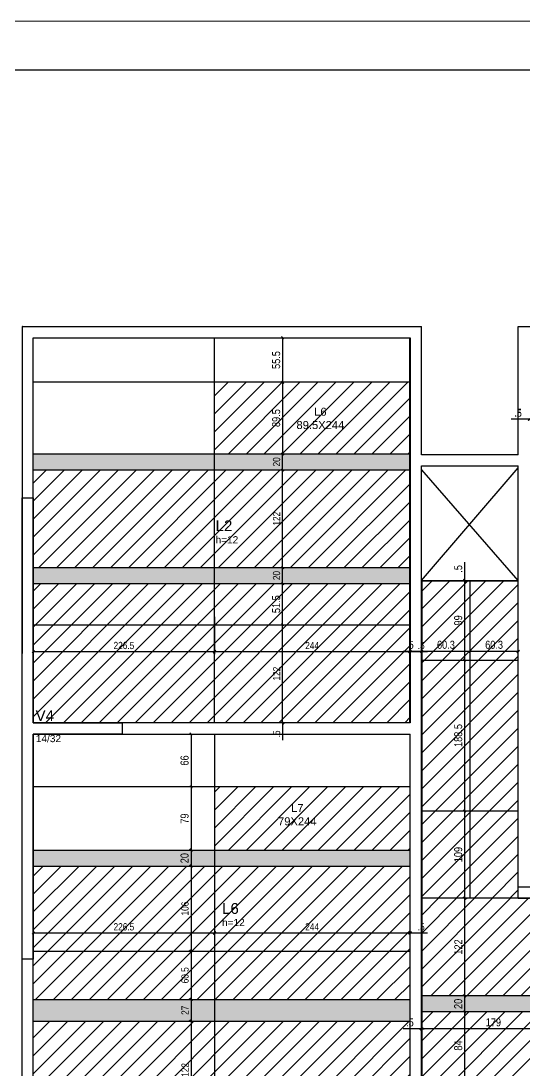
# Model space of a CAD drawing. Header units: millimetres. Extents: x 2319 to 6611, y 404 to 3152.
# Drawn here: x 3522 to 4151, y 1841 to 3152 of the extents above; entities that cross this region are included whole.
import ezdxf

# ---------------------------------------------------------------- set-up
doc = ezdxf.new("R2010")
doc.units = ezdxf.units.MM
for name, color, linetype in [('10', 252, 'Continuous'), ('9', 8, 'Continuous'), ('AUX00', 7, 'Continuous'), ('COTA', 241, 'Continuous'), ('ES-VIGA', 3, 'Continuous'), ('Painéis', 200, 'Continuous'), ('VIG-D', 2, 'Continuous'), ('VIG-N', 4, 'Continuous')]:
    doc.layers.add(name, color=color, linetype=linetype)
for name, color, linetype, lineweight in [('FOLHA', 255, 'Continuous', 5), ('Hachura', 251, 'Continuous', 9), ('REAPROVEITAMENTO', 251, 'Continuous', 9)]:
    doc.layers.add(name, color=color, linetype=linetype, lineweight=lineweight)
doc.styles.add('COTA TECNICA', font='techl___.ttf', dxfattribs={"height": 10})
doc.styles.add('COTA TECNICA-50', font='techl___.ttf', dxfattribs={"height": 9})
doc.styles.get("Standard").update_dxf_attribs({"font": 'arial.ttf'})
doc.styles.add('TQS_ARIAL', font='arial.ttf')
doc.dimstyles.new('COTA PAINEL-50', dxfattribs={"dimtxt": 9, "dimasz": 3, "dimexe": 3, "dimexo": 3, "dimgap": 3, "dimtad": 1, "dimdec": 1, "dimzin": 12, "dimdsep": 46, "dimtxsty": 'COTA TECNICA-50', "dimblk1": 'OBLIQUE', "dimblk2": 'OBLIQUE', "dimsah": 1, "dimcen": 0.9, "dimclrd": 4, "dimclre": 4, "dimclrt": 240, "dimadec": 1, "dimazin": 3, "dimtfac": 1, "dimtdec": 1, "dimtmove": 0, "dimatfit": 3, "dimfxl": 1, "dimtolj": 1, "dimtzin": 12, "dimarcsym": 0})
doc.dimstyles.new('PAINEL', dxfattribs={"dimtxt": 10, "dimasz": 3, "dimexe": 3, "dimexo": 3, "dimgap": 3, "dimtad": 1, "dimdec": 1, "dimzin": 12, "dimdsep": 46, "dimtxsty": 'COTA TECNICA', "dimblk1": 'OBLIQUE', "dimblk2": 'OBLIQUE', "dimsah": 1, "dimcen": 0.9, "dimclrd": 4, "dimclre": 4, "dimclrt": 240, "dimadec": 1, "dimazin": 3, "dimtfac": 1, "dimtdec": 1, "dimtmove": 0, "dimatfit": 3, "dimfxl": 1, "dimtolj": 1, "dimtzin": 12, "dimarcsym": 0})

# ---------------------------------------------------------------- blocks, each defined once
blk = doc.blocks.new('_Oblique')
at = {"color": 0, "linetype": 'ByBlock', "lineweight": -2}
blk.add_line((-0.5, -0.5), (0.5, 0.5), dxfattribs=at)
blk = doc.blocks.new('*D7')
at = {"layer": 'COTA', "color": 4, "lineweight": -2, "transparency": 16777216}
for p, q in [((4157.5, 2654.8), (4135.9, 2654.8)), ((4158, 2654.8), (4157.5, 2654.8)), ((4158, 2654.8), (4161, 2654.8))]:
    blk.add_line(p, q, dxfattribs=at)
at = {"layer": 'Defpoints', "color": 0, "transparency": 16777216}
for p in [(4157.5, 2654.8), (4157.5, 2654.8), (4158, 2654.8)]:
    blk.add_point(p, dxfattribs=at)
at = {"layer": 'COTA', "color": 4, "lineweight": -2, "transparency": 16777216, "xscale": 3, "yscale": 3, "zscale": 3}
blk.add_blockref('_Oblique', (4157.5, 2654.8), dxfattribs=at)
at = {"layer": 'COTA', "color": 4, "lineweight": -2, "transparency": 16777216, "xscale": 3, "yscale": 3, "zscale": 3, "rotation": 180}
blk.add_blockref('_Oblique', (4158, 2654.8), dxfattribs=at)
at = {"layer": 'COTA', "color": 240, "transparency": 16777216, "insert": (4143.7, 2662.4), "char_height": 9, "attachment_point": 5, "style": 'COTA TECNICA-50'}
blk.add_mtext('\\A1;.5', dxfattribs=at)
blk = doc.blocks.new('*D85')
at = {"layer": 'COTA', "color": 4, "lineweight": -2, "transparency": 16777216}
for p, q in [((3849.2, 2276), (3849.2, 2398)), ((3852.2, 2276), (3852.2, 2276))]:
    blk.add_line(p, q, dxfattribs=at)
at = {"layer": 'Defpoints', "color": 0, "transparency": 16777216}
for p in [(3849.2, 2398), (3849.2, 2398), (3849.2, 2276)]:
    blk.add_point(p, dxfattribs=at)
at = {"layer": 'COTA', "color": 4, "lineweight": -2, "transparency": 16777216, "xscale": 3, "yscale": 3, "zscale": 3}
for p, rotation in [((3849.2, 2398), 90), ((3849.2, 2276), 270)]:
    blk.add_blockref('_Oblique', p, dxfattribs=dict(at, rotation=rotation))
at = {"layer": 'COTA', "color": 240, "transparency": 16777216, "insert": (3841.6, 2337), "char_height": 9, "attachment_point": 5, "rotation": 90, "style": 'COTA TECNICA-50'}
blk.add_mtext('\\A1;122', dxfattribs=at)
blk = doc.blocks.new('*D86')
at = {"layer": 'COTA', "color": 4, "lineweight": -2, "transparency": 16777216}
for p, q in [((3849.2, 2449.5), (3849.2, 2469.5)), ((3852.2, 2449.5), (3852.2, 2449.5))]:
    blk.add_line(p, q, dxfattribs=at)
at = {"layer": 'Defpoints', "color": 0, "transparency": 16777216}
for p in [(3849.2, 2469.5), (3849.2, 2469.5), (3849.2, 2449.5)]:
    blk.add_point(p, dxfattribs=at)
at = {"layer": 'COTA', "color": 4, "lineweight": -2, "transparency": 16777216, "xscale": 3, "yscale": 3, "zscale": 3}
for p, rotation in [((3849.2, 2469.5), 90), ((3849.2, 2449.5), 270)]:
    blk.add_blockref('_Oblique', p, dxfattribs=dict(at, rotation=rotation))
at = {"layer": 'COTA', "color": 240, "transparency": 16777216, "insert": (3841.6, 2459.5), "char_height": 9, "attachment_point": 5, "rotation": 90, "style": 'COTA TECNICA-50'}
blk.add_mtext('\\A1;20', dxfattribs=at)
blk = doc.blocks.new('*D87')
at = {"layer": 'COTA', "color": 4, "lineweight": -2, "transparency": 16777216}
blk.add_line((3849.2, 2469.5), (3849.2, 2591.5), dxfattribs=at)
at = {"layer": 'Defpoints', "color": 0, "transparency": 16777216}
for p in [(3849.2, 2591.5), (3849.2, 2591.5), (3849.2, 2469.5)]:
    blk.add_point(p, dxfattribs=at)
at = {"layer": 'COTA', "color": 4, "lineweight": -2, "transparency": 16777216, "xscale": 3, "yscale": 3, "zscale": 3}
for p, rotation in [((3849.2, 2591.5), 90), ((3849.2, 2469.5), 270)]:
    blk.add_blockref('_Oblique', p, dxfattribs=dict(at, rotation=rotation))
at = {"layer": 'COTA', "color": 240, "transparency": 16777216, "insert": (3841.6, 2530.5), "char_height": 9, "attachment_point": 5, "rotation": 90, "style": 'COTA TECNICA-50'}
blk.add_mtext('\\A1;122', dxfattribs=at)
blk = doc.blocks.new('*D88')
at = {"layer": 'COTA', "color": 4, "lineweight": -2, "transparency": 16777216}
for p, q in [((3849.2, 2276), (3849.2, 2279)), ((3849.2, 2276), (3849.2, 2275.5)), ((3849.2, 2275.5), (3849.2, 2253.9))]:
    blk.add_line(p, q, dxfattribs=at)
at = {"layer": 'Defpoints', "color": 0, "transparency": 16777216}
for p in [(3849.2, 2276), (3849.2, 2275.5), (3849.2, 2275.5)]:
    blk.add_point(p, dxfattribs=at)
at = {"layer": 'COTA', "color": 4, "lineweight": -2, "transparency": 16777216, "xscale": 3, "yscale": 3, "zscale": 3}
for p, rotation in [((3849.2, 2276), 270), ((3849.2, 2275.5), 90)]:
    blk.add_blockref('_Oblique', p, dxfattribs=dict(at, rotation=rotation))
at = {"layer": 'COTA', "color": 240, "transparency": 16777216, "insert": (3841.6, 2261.7), "char_height": 9, "attachment_point": 5, "rotation": 90, "style": 'COTA TECNICA-50'}
blk.add_mtext('\\A1;.5', dxfattribs=at)
blk = doc.blocks.new('*D157')
at = {"layer": 'COTA', "color": 4, "lineweight": -2, "transparency": 16777216}
for p, q in [((3764, 2407.9), (3764, 2361.5)), ((3537.5, 2364.5), (3764, 2364.5))]:
    blk.add_line(p, q, dxfattribs=at)
at = {"layer": 'Defpoints', "color": 0, "transparency": 16777216}
for p in [(3764, 2410.9), (3537.5, 2364.5), (3764, 2364.5)]:
    blk.add_point(p, dxfattribs=at)
at = {"layer": 'COTA', "color": 4, "lineweight": -2, "transparency": 16777216, "xscale": 3, "yscale": 3, "zscale": 3, "rotation": 180}
blk.add_blockref('_Oblique', (3537.5, 2364.5), dxfattribs=at)
at = {"layer": 'COTA', "color": 4, "lineweight": -2, "transparency": 16777216, "xscale": 3, "yscale": 3, "zscale": 3}
blk.add_blockref('_Oblique', (3764, 2364.5), dxfattribs=at)
at = {"layer": 'COTA', "color": 240, "transparency": 16777216, "insert": (3650.8, 2372.1), "char_height": 9, "attachment_point": 5, "style": 'COTA TECNICA-50'}
blk.add_mtext('\\A1;226.5', dxfattribs=at)
blk = doc.blocks.new('*D158')
at = {"layer": 'COTA', "color": 4, "lineweight": -2, "transparency": 16777216}
for p, q in [((4008, 2407.9), (4008, 2361.5)), ((3764, 2364.5), (4008, 2364.5))]:
    blk.add_line(p, q, dxfattribs=at)
at = {"layer": 'Defpoints', "color": 0, "transparency": 16777216}
for p in [(4008, 2410.9), (3764, 2364.5), (4008, 2364.5)]:
    blk.add_point(p, dxfattribs=at)
at = {"layer": 'COTA', "color": 4, "lineweight": -2, "transparency": 16777216, "xscale": 3, "yscale": 3, "zscale": 3, "rotation": 180}
blk.add_blockref('_Oblique', (3764, 2364.5), dxfattribs=at)
at = {"layer": 'COTA', "color": 4, "lineweight": -2, "transparency": 16777216, "xscale": 3, "yscale": 3, "zscale": 3}
blk.add_blockref('_Oblique', (4008, 2364.5), dxfattribs=at)
at = {"layer": 'COTA', "color": 240, "transparency": 16777216, "insert": (3886, 2372.1), "char_height": 9, "attachment_point": 5, "style": 'COTA TECNICA-50'}
blk.add_mtext('\\A1;244', dxfattribs=at)
blk = doc.blocks.new('*D89')
at = {"layer": 'COTA', "color": 4, "lineweight": -2, "transparency": 16777216}
for p, q in [((4008, 2364.5), (4005, 2364.5)), ((4008, 2364.5), (4008.5, 2364.5)), ((4008.5, 2364.5), (4030.1, 2364.5))]:
    blk.add_line(p, q, dxfattribs=at)
at = {"layer": 'Defpoints', "color": 0, "transparency": 16777216}
for p in [(4008, 2364.5), (4008.5, 2364.5), (4008.5, 2364.5)]:
    blk.add_point(p, dxfattribs=at)
at = {"layer": 'COTA', "color": 4, "lineweight": -2, "transparency": 16777216, "xscale": 3, "yscale": 3, "zscale": 3}
blk.add_blockref('_Oblique', (4008, 2364.5), dxfattribs=at)
at = {"layer": 'COTA', "color": 4, "lineweight": -2, "transparency": 16777216, "xscale": 3, "yscale": 3, "zscale": 3, "rotation": 180}
blk.add_blockref('_Oblique', (4008.5, 2364.5), dxfattribs=at)
at = {"layer": 'COTA', "color": 240, "transparency": 16777216, "insert": (4022.3, 2372.1), "char_height": 9, "attachment_point": 5, "style": 'COTA TECNICA-50'}
blk.add_mtext('\\A1;.5', dxfattribs=at)
blk = doc.blocks.new('*D90')
at = {"layer": 'COTA', "color": 4, "lineweight": -2, "transparency": 16777216}
for p, q in [((3849.2, 2398), (3849.2, 2449.5)), ((3852.2, 2449.5), (3852.2, 2449.5)), ((3852.2, 2398), (3852.2, 2398))]:
    blk.add_line(p, q, dxfattribs=at)
at = {"layer": 'Defpoints', "color": 0, "transparency": 16777216}
for p in [(3849.2, 2449.5), (3849.2, 2449.5), (3849.2, 2398)]:
    blk.add_point(p, dxfattribs=at)
at = {"layer": 'COTA', "color": 4, "lineweight": -2, "transparency": 16777216, "xscale": 3, "yscale": 3, "zscale": 3}
for p, rotation in [((3849.2, 2449.5), 90), ((3849.2, 2398), 270)]:
    blk.add_blockref('_Oblique', p, dxfattribs=dict(at, rotation=rotation))
at = {"layer": 'COTA', "color": 240, "transparency": 16777216, "insert": (3841.1, 2423.7), "char_height": 10, "attachment_point": 5, "rotation": 90, "style": 'COTA TECNICA'}
blk.add_mtext('\\A1;51.5', dxfattribs=at)
blk = doc.blocks.new('*D91')
at = {"layer": 'COTA', "color": 4, "lineweight": -2, "transparency": 16777216}
blk.add_line((3764, 2013.1), (4008, 2013.1), dxfattribs=at)
at = {"layer": 'Defpoints', "color": 0, "transparency": 16777216}
for p in [(3764, 2013.1), (4008, 2013.1), (4008, 2013.1)]:
    blk.add_point(p, dxfattribs=at)
at = {"layer": 'COTA', "color": 4, "lineweight": -2, "transparency": 16777216, "xscale": 3, "yscale": 3, "zscale": 3, "rotation": 180}
blk.add_blockref('_Oblique', (3764, 2013.1), dxfattribs=at)
at = {"layer": 'COTA', "color": 4, "lineweight": -2, "transparency": 16777216, "xscale": 3, "yscale": 3, "zscale": 3}
blk.add_blockref('_Oblique', (4008, 2013.1), dxfattribs=at)
at = {"layer": 'COTA', "color": 240, "transparency": 16777216, "insert": (3886, 2020.7), "char_height": 9, "attachment_point": 5, "style": 'COTA TECNICA-50'}
blk.add_mtext('\\A1;244', dxfattribs=at)
blk = doc.blocks.new('*D92')
at = {"layer": 'COTA', "color": 4, "lineweight": -2, "transparency": 16777216}
for p, q in [((4008, 2013.1), (4005, 2013.1)), ((4008, 2013.1), (4008.5, 2013.1)), ((4008.5, 2013.1), (4030.1, 2013.1))]:
    blk.add_line(p, q, dxfattribs=at)
at = {"layer": 'Defpoints', "color": 0, "transparency": 16777216}
for p in [(4008, 2013.1), (4008.5, 2013.1), (4008.5, 2013.1)]:
    blk.add_point(p, dxfattribs=at)
at = {"layer": 'COTA', "color": 4, "lineweight": -2, "transparency": 16777216, "xscale": 3, "yscale": 3, "zscale": 3}
blk.add_blockref('_Oblique', (4008, 2013.1), dxfattribs=at)
at = {"layer": 'COTA', "color": 4, "lineweight": -2, "transparency": 16777216, "xscale": 3, "yscale": 3, "zscale": 3, "rotation": 180}
blk.add_blockref('_Oblique', (4008.5, 2013.1), dxfattribs=at)
at = {"layer": 'COTA', "color": 240, "transparency": 16777216, "insert": (4022.3, 2020.7), "char_height": 9, "attachment_point": 5, "style": 'COTA TECNICA-50'}
blk.add_mtext('\\A1;.5', dxfattribs=at)
blk = doc.blocks.new('*D93')
at = {"layer": 'COTA', "color": 4, "lineweight": -2, "transparency": 16777216}
for p, q in [((3734.8, 2096.5), (3734.8, 1990.5)), ((3735.8, 1990.5), (3731.8, 1990.5))]:
    blk.add_line(p, q, dxfattribs=at)
at = {"layer": 'Defpoints', "color": 0, "transparency": 16777216}
for p in [(3734.8, 2096.5), (3734.8, 1990.5), (3738.8, 1990.5)]:
    blk.add_point(p, dxfattribs=at)
at = {"layer": 'COTA', "color": 4, "lineweight": -2, "transparency": 16777216, "xscale": 3, "yscale": 3, "zscale": 3}
for p, rotation in [((3734.8, 2096.5), 90), ((3734.8, 1990.5), 270)]:
    blk.add_blockref('_Oblique', p, dxfattribs=dict(at, rotation=rotation))
at = {"layer": 'COTA', "color": 240, "transparency": 16777216, "insert": (3727.2, 2043.5), "char_height": 9, "attachment_point": 5, "rotation": 90, "style": 'COTA TECNICA-50'}
blk.add_mtext('\\A1;106', dxfattribs=at)
blk = doc.blocks.new('*D94')
at = {"layer": 'COTA', "color": 4, "lineweight": -2, "transparency": 16777216}
for p, q in [((3734.8, 1990.5), (3734.8, 1930)), ((3735.8, 1930), (3731.8, 1930))]:
    blk.add_line(p, q, dxfattribs=at)
at = {"layer": 'Defpoints', "color": 0, "transparency": 16777216}
for p in [(3734.8, 1990.5), (3734.8, 1930), (3738.8, 1930)]:
    blk.add_point(p, dxfattribs=at)
at = {"layer": 'COTA', "color": 4, "lineweight": -2, "transparency": 16777216, "xscale": 3, "yscale": 3, "zscale": 3}
for p, rotation in [((3734.8, 1990.5), 90), ((3734.8, 1930), 270)]:
    blk.add_blockref('_Oblique', p, dxfattribs=dict(at, rotation=rotation))
at = {"layer": 'COTA', "color": 240, "transparency": 16777216, "insert": (3727.2, 1960.2), "char_height": 9, "attachment_point": 5, "rotation": 90, "style": 'COTA TECNICA-50'}
blk.add_mtext('\\A1;60.5', dxfattribs=at)
blk = doc.blocks.new('*D95')
at = {"layer": 'COTA', "color": 4, "lineweight": -2, "transparency": 16777216}
for p, q in [((3734.8, 1930), (3734.8, 1903)), ((3737.8, 1930), (3737.8, 1930)), ((3735.8, 1903), (3731.8, 1903))]:
    blk.add_line(p, q, dxfattribs=at)
at = {"layer": 'Defpoints', "color": 0, "transparency": 16777216}
for p in [(3734.8, 1930), (3734.8, 1903), (3738.8, 1903)]:
    blk.add_point(p, dxfattribs=at)
at = {"layer": 'COTA', "color": 4, "lineweight": -2, "transparency": 16777216, "xscale": 3, "yscale": 3, "zscale": 3}
for p, rotation in [((3734.8, 1930), 90), ((3734.8, 1903), 270)]:
    blk.add_blockref('_Oblique', p, dxfattribs=dict(at, rotation=rotation))
at = {"layer": 'COTA', "color": 240, "transparency": 16777216, "insert": (3727.2, 1916.5), "char_height": 9, "attachment_point": 5, "rotation": 90, "style": 'COTA TECNICA-50'}
blk.add_mtext('\\A1;27', dxfattribs=at)
blk = doc.blocks.new('*D96')
at = {"layer": 'COTA', "color": 4, "lineweight": -2, "transparency": 16777216}
for p, q in [((3734.8, 1903), (3734.8, 1781)), ((3735.8, 1781), (3731.8, 1781))]:
    blk.add_line(p, q, dxfattribs=at)
at = {"layer": 'Defpoints', "color": 0, "transparency": 16777216}
for p in [(3734.8, 1903), (3734.8, 1781), (3738.8, 1781)]:
    blk.add_point(p, dxfattribs=at)
at = {"layer": 'COTA', "color": 4, "lineweight": -2, "transparency": 16777216, "xscale": 3, "yscale": 3, "zscale": 3}
for p, rotation in [((3734.8, 1903), 90), ((3734.8, 1781), 270)]:
    blk.add_blockref('_Oblique', p, dxfattribs=dict(at, rotation=rotation))
at = {"layer": 'COTA', "color": 240, "transparency": 16777216, "insert": (3727.2, 1842), "char_height": 9, "attachment_point": 5, "rotation": 90, "style": 'COTA TECNICA-50'}
blk.add_mtext('\\A1;122', dxfattribs=at)
blk = doc.blocks.new('*D97')
at = {"layer": 'COTA', "color": 4, "lineweight": -2, "transparency": 16777216}
blk.add_line((3537.5, 2013.1), (3764, 2013.1), dxfattribs=at)
at = {"layer": 'Defpoints', "color": 0, "transparency": 16777216}
for p in [(3537.5, 2013.1), (3764, 2013.1), (3764, 2013.1)]:
    blk.add_point(p, dxfattribs=at)
at = {"layer": 'COTA', "color": 4, "lineweight": -2, "transparency": 16777216, "xscale": 3, "yscale": 3, "zscale": 3, "rotation": 180}
blk.add_blockref('_Oblique', (3537.5, 2013.1), dxfattribs=at)
at = {"layer": 'COTA', "color": 4, "lineweight": -2, "transparency": 16777216, "xscale": 3, "yscale": 3, "zscale": 3}
blk.add_blockref('_Oblique', (3764, 2013.1), dxfattribs=at)
at = {"layer": 'COTA', "color": 240, "transparency": 16777216, "insert": (3650.8, 2020.7), "char_height": 9, "attachment_point": 5, "style": 'COTA TECNICA-50'}
blk.add_mtext('\\A1;226.5', dxfattribs=at)
blk = doc.blocks.new('*D38')
at = {"layer": 'COTA', "color": 4, "lineweight": -2, "transparency": 16777216}
blk.add_line((4076.7, 1830.5), (4076.7, 1914.5), dxfattribs=at)
at = {"layer": 'Defpoints', "color": 0, "transparency": 16777216}
for p in [(4076.7, 1914.5), (4076.7, 1914.5), (4076.7, 1830.5)]:
    blk.add_point(p, dxfattribs=at)
at = {"layer": 'COTA', "color": 4, "lineweight": -2, "transparency": 16777216, "xscale": 3, "yscale": 3, "zscale": 3}
for p, rotation in [((4076.7, 1914.5), 90), ((4076.7, 1830.5), 270)]:
    blk.add_blockref('_Oblique', p, dxfattribs=dict(at, rotation=rotation))
at = {"layer": 'COTA', "color": 240, "transparency": 16777216, "insert": (4068.6, 1872.5), "char_height": 10, "attachment_point": 5, "rotation": 90, "style": 'COTA TECNICA'}
blk.add_mtext('\\A1;84', dxfattribs=at)
blk = doc.blocks.new('*D39')
at = {"layer": 'COTA', "color": 4, "lineweight": -2, "transparency": 16777216}
blk.add_line((4076.7, 1914.5), (4076.7, 1934.5), dxfattribs=at)
at = {"layer": 'Defpoints', "color": 0, "transparency": 16777216}
for p in [(4076.7, 1934.5), (4076.7, 1934.5), (4076.7, 1914.5)]:
    blk.add_point(p, dxfattribs=at)
at = {"layer": 'COTA', "color": 4, "lineweight": -2, "transparency": 16777216, "xscale": 3, "yscale": 3, "zscale": 3}
for p, rotation in [((4076.7, 1934.5), 90), ((4076.7, 1914.5), 270)]:
    blk.add_blockref('_Oblique', p, dxfattribs=dict(at, rotation=rotation))
at = {"layer": 'COTA', "color": 240, "transparency": 16777216, "insert": (4068.6, 1924.5), "char_height": 10, "attachment_point": 5, "rotation": 90, "style": 'COTA TECNICA'}
blk.add_mtext('\\A1;20', dxfattribs=at)
blk = doc.blocks.new('*D40')
at = {"layer": 'COTA', "color": 4, "lineweight": -2, "transparency": 16777216}
blk.add_line((4076.7, 1934.5), (4076.7, 2056.5), dxfattribs=at)
at = {"layer": 'Defpoints', "color": 0, "transparency": 16777216}
for p in [(4076.7, 2056.5), (4076.7, 2056.5), (4076.7, 1934.5)]:
    blk.add_point(p, dxfattribs=at)
at = {"layer": 'COTA', "color": 4, "lineweight": -2, "transparency": 16777216, "xscale": 3, "yscale": 3, "zscale": 3}
for p, rotation in [((4076.7, 2056.5), 90), ((4076.7, 1934.5), 270)]:
    blk.add_blockref('_Oblique', p, dxfattribs=dict(at, rotation=rotation))
at = {"layer": 'COTA', "color": 240, "transparency": 16777216, "insert": (4068.7, 1995.5), "char_height": 10, "attachment_point": 5, "rotation": 90, "style": 'COTA TECNICA'}
blk.add_mtext('\\A1;122', dxfattribs=at)
blk = doc.blocks.new('*D44')
at = {"layer": 'COTA', "color": 4, "lineweight": -2, "transparency": 16777216}
blk.add_line((4143.5, 2364.8), (4083.3, 2364.8), dxfattribs=at)
at = {"layer": 'Defpoints', "color": 0, "transparency": 16777216}
for p in [(4083.3, 2364.8), (4083.3, 2364.8), (4143.5, 2364.8)]:
    blk.add_point(p, dxfattribs=at)
at = {"layer": 'COTA', "color": 4, "lineweight": -2, "transparency": 16777216, "xscale": 3, "yscale": 3, "zscale": 3, "rotation": 180}
blk.add_blockref('_Oblique', (4083.3, 2364.8), dxfattribs=at)
at = {"layer": 'COTA', "color": 4, "lineweight": -2, "transparency": 16777216, "xscale": 3, "yscale": 3, "zscale": 3}
blk.add_blockref('_Oblique', (4143.5, 2364.8), dxfattribs=at)
at = {"layer": 'COTA', "color": 240, "transparency": 16777216, "insert": (4113.4, 2373), "char_height": 10, "attachment_point": 5, "style": 'COTA TECNICA'}
blk.add_mtext('\\A1;60.3', dxfattribs=at)
blk = doc.blocks.new('*D45')
at = {"layer": 'COTA', "color": 4, "lineweight": -2, "transparency": 16777216}
blk.add_line((4083.3, 2364.8), (4023, 2364.8), dxfattribs=at)
at = {"layer": 'Defpoints', "color": 0, "transparency": 16777216}
for p in [(4023, 2364.8), (4023, 2364.8), (4083.3, 2364.8)]:
    blk.add_point(p, dxfattribs=at)
at = {"layer": 'COTA', "color": 4, "lineweight": -2, "transparency": 16777216, "xscale": 3, "yscale": 3, "zscale": 3, "rotation": 180}
blk.add_blockref('_Oblique', (4023, 2364.8), dxfattribs=at)
at = {"layer": 'COTA', "color": 4, "lineweight": -2, "transparency": 16777216, "xscale": 3, "yscale": 3, "zscale": 3}
blk.add_blockref('_Oblique', (4083.3, 2364.8), dxfattribs=at)
at = {"layer": 'COTA', "color": 240, "transparency": 16777216, "insert": (4053.2, 2373), "char_height": 10, "attachment_point": 5, "style": 'COTA TECNICA'}
blk.add_mtext('\\A1;60.3', dxfattribs=at)
blk = doc.blocks.new('*D46')
at = {"layer": 'COTA', "color": 4, "lineweight": -2, "transparency": 16777216}
for p, q in [((4022.5, 2364.8), (3999.9, 2364.8)), ((4023, 2364.8), (4022.5, 2364.8)), ((4023, 2364.8), (4026, 2364.8))]:
    blk.add_line(p, q, dxfattribs=at)
at = {"layer": 'Defpoints', "color": 0, "transparency": 16777216}
for p in [(4022.5, 2364.8), (4022.5, 2364.8), (4023, 2364.8)]:
    blk.add_point(p, dxfattribs=at)
at = {"layer": 'COTA', "color": 4, "lineweight": -2, "transparency": 16777216, "xscale": 3, "yscale": 3, "zscale": 3}
blk.add_blockref('_Oblique', (4022.5, 2364.8), dxfattribs=at)
at = {"layer": 'COTA', "color": 4, "lineweight": -2, "transparency": 16777216, "xscale": 3, "yscale": 3, "zscale": 3, "rotation": 180}
blk.add_blockref('_Oblique', (4023, 2364.8), dxfattribs=at)
at = {"layer": 'COTA', "color": 240, "transparency": 16777216, "insert": (4008.2, 2372.9), "char_height": 10, "attachment_point": 5, "style": 'COTA TECNICA'}
blk.add_mtext('\\A1;.5', dxfattribs=at)
blk = doc.blocks.new('*D48')
at = {"layer": 'COTA', "color": 4, "lineweight": -2, "transparency": 16777216}
for p, q in [((4076.7, 2056.5), (4076.7, 2165.5)), ((4077.2, 2165.5), (4079.7, 2165.5)), ((4077.2, 2056.5), (4079.7, 2056.5))]:
    blk.add_line(p, q, dxfattribs=at)
at = {"layer": 'Defpoints', "color": 0, "transparency": 16777216}
for p in [(4074.2, 2165.5), (4076.7, 2165.5), (4074.2, 2056.5)]:
    blk.add_point(p, dxfattribs=at)
at = {"layer": 'COTA', "color": 4, "lineweight": -2, "transparency": 16777216, "xscale": 3, "yscale": 3, "zscale": 3}
for p, rotation in [((4076.7, 2165.5), 90), ((4076.7, 2056.5), 270)]:
    blk.add_blockref('_Oblique', p, dxfattribs=dict(at, rotation=rotation))
at = {"layer": 'COTA', "color": 240, "transparency": 16777216, "insert": (4068.6, 2111), "char_height": 10, "attachment_point": 5, "rotation": 90, "style": 'COTA TECNICA'}
blk.add_mtext('\\A1;109', dxfattribs=at)
blk = doc.blocks.new('*D49')
at = {"layer": 'COTA', "color": 4, "lineweight": -2, "transparency": 16777216}
blk.add_line((4076.7, 2165.5), (4076.7, 2354), dxfattribs=at)
at = {"layer": 'Defpoints', "color": 0, "transparency": 16777216}
for p in [(4076.7, 2354), (4076.7, 2354), (4076.7, 2165.5)]:
    blk.add_point(p, dxfattribs=at)
at = {"layer": 'COTA', "color": 4, "lineweight": -2, "transparency": 16777216, "xscale": 3, "yscale": 3, "zscale": 3}
for p, rotation in [((4076.7, 2354), 90), ((4076.7, 2165.5), 270)]:
    blk.add_blockref('_Oblique', p, dxfattribs=dict(at, rotation=rotation))
at = {"layer": 'COTA', "color": 240, "transparency": 16777216, "insert": (4068.6, 2259.7), "char_height": 10, "attachment_point": 5, "rotation": 90, "style": 'COTA TECNICA'}
blk.add_mtext('\\A1;188.5', dxfattribs=at)
blk = doc.blocks.new('*D50')
at = {"layer": 'COTA', "color": 4, "lineweight": -2, "transparency": 16777216}
blk.add_line((4076.7, 2354), (4076.7, 2453), dxfattribs=at)
at = {"layer": 'Defpoints', "color": 0, "transparency": 16777216}
for p in [(4076.7, 2453), (4076.7, 2453), (4076.7, 2354)]:
    blk.add_point(p, dxfattribs=at)
at = {"layer": 'COTA', "color": 4, "lineweight": -2, "transparency": 16777216, "xscale": 3, "yscale": 3, "zscale": 3}
for p, rotation in [((4076.7, 2453), 90), ((4076.7, 2354), 270)]:
    blk.add_blockref('_Oblique', p, dxfattribs=dict(at, rotation=rotation))
at = {"layer": 'COTA', "color": 240, "transparency": 16777216, "insert": (4068.6, 2403.5), "char_height": 10, "attachment_point": 5, "rotation": 90, "style": 'COTA TECNICA'}
blk.add_mtext('\\A1;99', dxfattribs=at)
blk = doc.blocks.new('*D51')
at = {"layer": 'COTA', "color": 4, "lineweight": -2, "transparency": 16777216}
for p, q in [((4076.7, 2453.5), (4076.7, 2476.2)), ((4076.7, 2453), (4076.7, 2453.5)), ((4076.7, 2453), (4076.7, 2450))]:
    blk.add_line(p, q, dxfattribs=at)
at = {"layer": 'Defpoints', "color": 0, "transparency": 16777216}
for p in [(4076.7, 2453.5), (4076.7, 2453.5), (4076.7, 2453)]:
    blk.add_point(p, dxfattribs=at)
at = {"layer": 'COTA', "color": 4, "lineweight": -2, "transparency": 16777216, "xscale": 3, "yscale": 3, "zscale": 3}
for p, rotation in [((4076.7, 2453.5), 270), ((4076.7, 2453), 90)]:
    blk.add_blockref('_Oblique', p, dxfattribs=dict(at, rotation=rotation))
at = {"layer": 'COTA', "color": 240, "transparency": 16777216, "insert": (4068.6, 2467.8), "char_height": 10, "attachment_point": 5, "rotation": 90, "style": 'COTA TECNICA'}
blk.add_mtext('\\A1;.5', dxfattribs=at)
blk = doc.blocks.new('*D55')
at = {"layer": 'COTA', "color": 4, "lineweight": -2, "transparency": 16777216}
blk.add_line((4202, 1893.3), (4023, 1893.3), dxfattribs=at)
at = {"layer": 'Defpoints', "color": 0, "transparency": 16777216}
for p in [(4023, 1893.3), (4023, 1893.3), (4202, 1893.3)]:
    blk.add_point(p, dxfattribs=at)
at = {"layer": 'COTA', "color": 4, "lineweight": -2, "transparency": 16777216, "xscale": 3, "yscale": 3, "zscale": 3, "rotation": 180}
blk.add_blockref('_Oblique', (4023, 1893.3), dxfattribs=at)
at = {"layer": 'COTA', "color": 4, "lineweight": -2, "transparency": 16777216, "xscale": 3, "yscale": 3, "zscale": 3}
blk.add_blockref('_Oblique', (4202, 1893.3), dxfattribs=at)
at = {"layer": 'COTA', "color": 240, "transparency": 16777216, "insert": (4112.5, 1901.4), "char_height": 10, "attachment_point": 5, "style": 'COTA TECNICA'}
blk.add_mtext('\\A1;179', dxfattribs=at)
blk = doc.blocks.new('*D56')
at = {"layer": 'COTA', "color": 4, "lineweight": -2, "transparency": 16777216}
for p, q in [((4022.5, 1893.3), (3999.9, 1893.3)), ((4023, 1893.3), (4022.5, 1893.3)), ((4023, 1893.3), (4026, 1893.3))]:
    blk.add_line(p, q, dxfattribs=at)
at = {"layer": 'Defpoints', "color": 0, "transparency": 16777216}
for p in [(4022.5, 1893.3), (4022.5, 1893.3), (4023, 1893.3)]:
    blk.add_point(p, dxfattribs=at)
at = {"layer": 'COTA', "color": 4, "lineweight": -2, "transparency": 16777216, "xscale": 3, "yscale": 3, "zscale": 3}
blk.add_blockref('_Oblique', (4022.5, 1893.3), dxfattribs=at)
at = {"layer": 'COTA', "color": 4, "lineweight": -2, "transparency": 16777216, "xscale": 3, "yscale": 3, "zscale": 3, "rotation": 180}
blk.add_blockref('_Oblique', (4023, 1893.3), dxfattribs=at)
at = {"layer": 'COTA', "color": 240, "transparency": 16777216, "insert": (4008.2, 1901.4), "char_height": 10, "attachment_point": 5, "style": 'COTA TECNICA'}
blk.add_mtext('\\A1;.5', dxfattribs=at)
blk = doc.blocks.new('*D58')
at = {"layer": 'COTA', "color": 4, "lineweight": -2, "transparency": 16777216}
for p, q in [((4157.5, 2654.8), (4134.9, 2654.8)), ((4158, 2654.8), (4157.5, 2654.8)), ((4158, 2654.8), (4161, 2654.8))]:
    blk.add_line(p, q, dxfattribs=at)
at = {"layer": 'Defpoints', "color": 0, "transparency": 16777216}
for p in [(4157.5, 2654.8), (4157.5, 2654.8), (4158, 2654.8)]:
    blk.add_point(p, dxfattribs=at)
at = {"layer": 'COTA', "color": 4, "lineweight": -2, "transparency": 16777216, "xscale": 3, "yscale": 3, "zscale": 3}
blk.add_blockref('_Oblique', (4157.5, 2654.8), dxfattribs=at)
at = {"layer": 'COTA', "color": 4, "lineweight": -2, "transparency": 16777216, "xscale": 3, "yscale": 3, "zscale": 3, "rotation": 180}
blk.add_blockref('_Oblique', (4158, 2654.8), dxfattribs=at)
at = {"layer": 'COTA', "color": 240, "transparency": 16777216, "insert": (4143.2, 2662.9), "char_height": 10, "attachment_point": 5, "style": 'COTA TECNICA'}
blk.add_mtext('\\A1;.5', dxfattribs=at)
blk = doc.blocks.new('*D102')
at = {"layer": 'COTA', "color": 4, "lineweight": -2, "transparency": 16777216}
blk.add_line((3734.8, 2261.5), (3734.8, 2195.5), dxfattribs=at)
at = {"layer": 'Defpoints', "color": 0, "transparency": 16777216}
for p in [(3734.8, 2261.5), (3734.8, 2195.5), (3734.8, 2195.5)]:
    blk.add_point(p, dxfattribs=at)
at = {"layer": 'COTA', "color": 4, "lineweight": -2, "transparency": 16777216, "xscale": 3, "yscale": 3, "zscale": 3}
for p, rotation in [((3734.8, 2261.5), 90), ((3734.8, 2195.5), 270)]:
    blk.add_blockref('_Oblique', p, dxfattribs=dict(at, rotation=rotation))
at = {"layer": 'COTA', "color": 240, "transparency": 16777216, "insert": (3726.7, 2228.5), "char_height": 10, "attachment_point": 5, "rotation": 90, "style": 'COTA TECNICA'}
blk.add_mtext('\\A1;66', dxfattribs=at)
blk = doc.blocks.new('*D103')
at = {"layer": 'COTA', "color": 4, "lineweight": -2, "transparency": 16777216}
blk.add_line((3734.8, 2195.5), (3734.8, 2116.5), dxfattribs=at)
at = {"layer": 'Defpoints', "color": 0, "transparency": 16777216}
for p in [(3734.8, 2195.5), (3734.8, 2116.5), (3734.8, 2116.5)]:
    blk.add_point(p, dxfattribs=at)
at = {"layer": 'COTA', "color": 4, "lineweight": -2, "transparency": 16777216, "xscale": 3, "yscale": 3, "zscale": 3}
for p, rotation in [((3734.8, 2195.5), 90), ((3734.8, 2116.5), 270)]:
    blk.add_blockref('_Oblique', p, dxfattribs=dict(at, rotation=rotation))
at = {"layer": 'COTA', "color": 240, "transparency": 16777216, "insert": (3726.7, 2156), "char_height": 10, "attachment_point": 5, "rotation": 90, "style": 'COTA TECNICA'}
blk.add_mtext('\\A1;79', dxfattribs=at)
blk = doc.blocks.new('*D104')
at = {"layer": 'COTA', "color": 4, "lineweight": -2, "transparency": 16777216}
for p, q in [((3734.8, 2116.5), (3734.8, 2096.5)), ((3737.8, 2096.5), (3737.8, 2096.5))]:
    blk.add_line(p, q, dxfattribs=at)
at = {"layer": 'Defpoints', "color": 0, "transparency": 16777216}
for p in [(3734.8, 2116.5), (3734.8, 2096.5), (3734.8, 2096.5)]:
    blk.add_point(p, dxfattribs=at)
at = {"layer": 'COTA', "color": 4, "lineweight": -2, "transparency": 16777216, "xscale": 3, "yscale": 3, "zscale": 3}
for p, rotation in [((3734.8, 2116.5), 90), ((3734.8, 2096.5), 270)]:
    blk.add_blockref('_Oblique', p, dxfattribs=dict(at, rotation=rotation))
at = {"layer": 'COTA', "color": 240, "transparency": 16777216, "insert": (3726.7, 2106.5), "char_height": 10, "attachment_point": 5, "rotation": 90, "style": 'COTA TECNICA'}
blk.add_mtext('\\A1;20', dxfattribs=at)
blk = doc.blocks.new('*D105')
at = {"layer": 'COTA', "color": 4, "lineweight": -2, "transparency": 16777216}
blk.add_line((3849.2, 2756.5), (3849.2, 2701), dxfattribs=at)
at = {"layer": 'Defpoints', "color": 0, "transparency": 16777216}
for p in [(3849.2, 2756.5), (3849.2, 2701), (3849.2, 2701)]:
    blk.add_point(p, dxfattribs=at)
at = {"layer": 'COTA', "color": 4, "lineweight": -2, "transparency": 16777216, "xscale": 3, "yscale": 3, "zscale": 3}
for p, rotation in [((3849.2, 2756.5), 90), ((3849.2, 2701), 270)]:
    blk.add_blockref('_Oblique', p, dxfattribs=dict(at, rotation=rotation))
at = {"layer": 'COTA', "color": 240, "transparency": 16777216, "insert": (3841.1, 2728.7), "char_height": 10, "attachment_point": 5, "rotation": 90, "style": 'COTA TECNICA'}
blk.add_mtext('\\A1;55.5', dxfattribs=at)
blk = doc.blocks.new('*D106')
at = {"layer": 'COTA', "color": 4, "lineweight": -2, "transparency": 16777216}
blk.add_line((3849.2, 2701), (3849.2, 2611.5), dxfattribs=at)
at = {"layer": 'Defpoints', "color": 0, "transparency": 16777216}
for p in [(3849.2, 2701), (3849.2, 2611.5), (3849.2, 2611.5)]:
    blk.add_point(p, dxfattribs=at)
at = {"layer": 'COTA', "color": 4, "lineweight": -2, "transparency": 16777216, "xscale": 3, "yscale": 3, "zscale": 3}
for p, rotation in [((3849.2, 2701), 90), ((3849.2, 2611.5), 270)]:
    blk.add_blockref('_Oblique', p, dxfattribs=dict(at, rotation=rotation))
at = {"layer": 'COTA', "color": 240, "transparency": 16777216, "insert": (3841.1, 2656.2), "char_height": 10, "attachment_point": 5, "rotation": 90, "style": 'COTA TECNICA'}
blk.add_mtext('\\A1;89.5', dxfattribs=at)
blk = doc.blocks.new('*D107')
at = {"layer": 'COTA', "color": 4, "lineweight": -2, "transparency": 16777216}
for p, q in [((3849.2, 2591.5), (3849.2, 2611.5)), ((3852.2, 2591.5), (3852.2, 2591.5))]:
    blk.add_line(p, q, dxfattribs=at)
at = {"layer": 'Defpoints', "color": 0, "transparency": 16777216}
for p in [(3849.2, 2611.5), (3849.2, 2611.5), (3849.2, 2591.5)]:
    blk.add_point(p, dxfattribs=at)
at = {"layer": 'COTA', "color": 4, "lineweight": -2, "transparency": 16777216, "xscale": 3, "yscale": 3, "zscale": 3}
for p, rotation in [((3849.2, 2611.5), 90), ((3849.2, 2591.5), 270)]:
    blk.add_blockref('_Oblique', p, dxfattribs=dict(at, rotation=rotation))
at = {"layer": 'COTA', "color": 240, "transparency": 16777216, "insert": (3841.6, 2601.5), "char_height": 9, "attachment_point": 5, "rotation": 90, "style": 'COTA TECNICA-50'}
blk.add_mtext('\\A1;20', dxfattribs=at)

msp = doc.modelspace()

# ---------------------------------------------------------------- hatches: boundary and pattern name
at = {"layer": 'Hachura', "linetype": 'ByBlock'}
h = msp.add_hatch(color=256, dxfattribs=at)
h.dxf.hatch_style = 1
h.paths.add_polyline_path([(4008.03, 2591.49), (4008.03, 2611.49), (3537.53, 2611.49), (3537.53, 2591.49)])
h = msp.add_hatch(color=256, dxfattribs=at)
h.dxf.hatch_style = 1
h.paths.add_polyline_path([(3537.03, 2469.49), (3537.03, 2449.49), (4008.03, 2449.49), (4008.03, 2469.49)])
h = msp.add_hatch(color=256, dxfattribs=at)
h.dxf.hatch_style = 1
h.paths.add_polyline_path([(4008.03, 2096.5), (4008.03, 2116.5), (3537.53, 2116.5), (3537.53, 2096.5)])
h = msp.add_hatch(color=256, dxfattribs=at)
h.dxf.hatch_style = 1
h.paths.add_polyline_path([(3537.53, 1930), (3537.53, 1903), (4008.03, 1903), (4008.03, 1930)])
h = msp.add_hatch(color=256, dxfattribs=at)
h.dxf.hatch_style = 1
h.paths.add_polyline_path([(4690.03, 1914.5), (4690.03, 1934.5), (4023.03, 1934.5), (4023.03, 1914.5)])
at = {"layer": 'REAPROVEITAMENTO', "linetype": 'ByBlock'}
h = msp.add_hatch(dxfattribs=at)
h.set_pattern_fill('ANSI31', color=256, scale=5, style=2)
h.set_pattern_definition([(45, (-1926.391, -155.236), (-11.22532, 11.22532), [])])
h.paths.add_polyline_path([(3764.03, 2700.99), (3764.03, 2611.49), (4008.01, 2611.49), (4008.03, 2700.99)])
h = msp.add_hatch(dxfattribs=at)
h.set_pattern_fill('ANSI31', color=256, scale=5, style=2)
h.set_pattern_definition([(45, (-2035.391, -483.73), (-11.22532, 11.22532), [])])
h.paths.add_polyline_path([(3537.53, 2449.49), (3537.53, 2275.99), (4008.28, 2275.99), (4008.53, 2591.49), (3537.53, 2591.49), (3537.53, 2469.49), (4008.03, 2469.49), (4008.03, 2449.49)])
h = msp.add_hatch(dxfattribs=at)
h.set_pattern_fill('ANSI31', color=256, scale=5, style=2)
h.set_pattern_definition([(45, (-1549.891, -416.187), (-11.22532, 11.22532), [])])
h.paths.add_polyline_path([(4023.03, 2056.5), (4143.53, 2056.5), (4143.53, 2453), (4023.03, 2453)])
h = msp.add_hatch(dxfattribs=at)
h.set_pattern_fill('ANSI31', color=256, scale=5, style=2)
h.set_pattern_definition([(45, (-1926.392, -650.23), (-11.22532, 11.22532), [])])
h.paths.add_polyline_path([(3764.03, 2195.49), (3764.03, 2116.5), (4008.01, 2116.5), (4008.03, 2195.49)])
h = msp.add_hatch(dxfattribs=at)
h.set_pattern_fill('ANSI31', color=256, scale=5, style=2)
h.set_pattern_definition([(45, (-2035.391, -996.724), (-11.22532, 11.22532), [])])
h.paths.add_polyline_path([(3537.53, 2096.5), (3537.53, 1990.5), (3537.53, 1990.5), (3537.53, 1930), (4008.03, 1930), (4008.03, 1903), (3537.53, 1903), (3537.53, 1781), (4008.28, 1781), (4008.53, 2096.5)])
h = msp.add_hatch(dxfattribs=at)
h.set_pattern_fill('ANSI31', color=256, scale=5, style=2)
h.set_pattern_definition([(45, (-1549.891, -955.687), (-11.22532, 11.22532), [])])
h.paths.add_polyline_path([(4023.03, 1934.5), (4690.03, 1934.5), (4690.03, 2056.5), (4023.03, 2056.5)])
h.paths.add_polyline_path([(4690.03, 1914.5), (4023.03, 1914.5), (4023.03, 1580.5), (4143.53, 1580.5), (4143.53, 1765.5), (4198.53, 1765.5), (4198.53, 1830.5), (4690.03, 1830.5)])

# ---------------------------------------------------------------- linework, layer by layer
at = {"color": 30}
msp.add_line((2471.37, 3091.24), (6549.85, 3091.24), dxfattribs=at)
at = {"layer": '10', "color": 252, "linetype": 'Continuous'}
for p, q in [((4022.53, 2453.51), (4143.53, 2594.15)), ((4022.53, 2591.51), (4143.03, 2453.5)), ((4022.53, 2453.51), (4143.03, 2453.51))]:
    msp.add_line(p, q, dxfattribs=at)
at = {"layer": '9', "color": 8, "linetype": 'Continuous'}
for p, q in [((3523.53, 2770.5), (4022.53, 2770.5)), ((4143.53, 2770.5), (4237.53, 2770.5)), ((4143.53, 2610.5), (4143.53, 2770.5)), ((3537.53, 2275.49), (3537.53, 2756.5)), ((3537.53, 2756.5), (4008.53, 2756.5)), ((4008.53, 2756.5), (4008.53, 2275.49)), ((4022.53, 1580.5), (4022.53, 2596.5)), ((4022.53, 2596.5), (4143.53, 2596.5)), ((4143.53, 2056.5), (4143.53, 2596.5)), ((4022.53, 2440.5), (4022.53, 2426.5)), ((3523.53, 2110.5), (3523.53, 2426.5)), ((4008.53, 2275.49), (3537.53, 2275.49)), ((3537.53, 1780.5), (3537.53, 2261.49)), ((3537.53, 2261.49), (4008.53, 2261.49)), ((4008.53, 1780.5), (4008.53, 2261.49)), ((3523.53, 1780.5), (3523.53, 2216.46)), ((4022.53, 2096.5), (4022.53, 2110.5)), ((4143.53, 2056.5), (4157.53, 2056.5))]:
    msp.add_line(p, q, dxfattribs=at)
for points in [[(3524.28, 2770.5), (3523.53, 2770.5), (3523.53, 2361.99)], [(4143.53, 2610.5), (4022.53, 2610.5), (4022.53, 2770.5)]]:
    msp.add_lwpolyline(points, dxfattribs=at)
at = {"layer": 'ES-VIGA', "linetype": 'Continuous'}
for points in [[(3537.53, 2275.49), (3648.53, 2275.49), (3648.53, 2261.49), (3537.53, 2261.49), (3537.53, 1980.48), (3523.53, 1980.48), (3523.53, 2556.49), (3537.53, 2556.49), (3537.53, 2275.49)], [(4327.53, 2275.5), (4388.53, 2275.5), (4388.53, 2261.5), (4362.53, 2261.5), (4362.53, 2070.5), (4567.53, 2070.5), (4567.53, 2056.5), (4143.53, 2056.5), (4143.53, 2070.5), (4348.53, 2070.5), (4348.53, 2261.5), (4327.53, 2261.5), (4327.53, 2275.5)]]:
    msp.add_lwpolyline(points, dxfattribs=at)
at = {"layer": 'FOLHA'}
msp.add_line((2318.96, 3152.2), (6610.81, 3152.2), dxfattribs=at)
at = {"layer": 'Painéis'}
for p, q in [((3764.03, 2275.99), (3764.03, 2756.5)), ((4008.03, 2275.99), (4008.03, 2756.5)), ((4008.03, 2700.99), (3537.53, 2700.99)), ((3537.53, 2611.49), (4008.03, 2611.49)), ((3537.53, 2591.49), (4008.03, 2591.49)), ((3537.53, 2469.49), (4008.03, 2469.49)), ((4023.03, 2453), (4023.03, 1580.5)), ((4023.03, 2453), (4143.53, 2453)), ((4083.28, 2453), (4083.28, 2056.5)), ((3537.53, 2449.49), (4008.03, 2449.49)), ((3537.53, 2397.99), (4008.03, 2397.99)), ((4023.03, 2354), (4143.53, 2354)), ((3537.53, 2275.99), (4008.03, 2275.99)), ((3764.03, 2261.49), (3764.03, 1781)), ((4008.03, 2261.49), (4008.03, 1781)), ((4008.03, 2195.49), (3537.53, 2195.49)), ((4023.03, 2165.5), (4143.53, 2165.5)), ((3537.53, 2116.5), (4008.03, 2116.5)), ((3537.53, 2096.5), (4008.03, 2096.5)), ((4690.03, 2056.5), (4023.03, 2056.5)), ((3537.53, 1990.5), (4008.03, 1990.5)), ((3537.53, 1930), (4008.03, 1930)), ((4690.03, 1934.5), (4023.03, 1934.5)), ((3537.53, 1903), (4008.03, 1903)), ((4690.03, 1914.5), (4023.03, 1914.5))]:
    msp.add_line(p, q, dxfattribs=at)

# ---------------------------------------------------------------- texts
at = {"layer": 'AUX00', "char_height": 10, "attachment_point": 1}
for s, insert in [('\\pxqc;L6^J89.5X244', (3860.99, 2669.17)), ('\\pxqc;L7^J79X244', (3832.15, 2174.18))]:
    msp.add_mtext_dynamic_manual_height_columns(s, width=70.6838, gutter_width=12.5, heights=[0], dxfattribs=dict(at, insert=insert))
at = {"layer": 'VIG-D', "linetype": 'Continuous', "style": 'TQS_ARIAL'}
for s, p in [('h=12', (3765.4, 2499.69)), ('14/32', (3540.81, 2251.42)), ('h=12', (3773.47, 2021.6))]:
    msp.add_text(s, height=9, dxfattribs=at).set_placement(p)
at = {"layer": 'VIG-N', "linetype": 'Continuous', "style": 'TQS_ARIAL'}
for s, p in [('L2', (3765.4, 2514.99)), ('V4', (3540.47, 2277.8)), ('L6', (3773.47, 2036.9))]:
    msp.add_text(s, height=13.5, dxfattribs=at).set_placement(p)

# ---------------------------------------------------------------- dimensions: what is measured, and where the dimension line sits
at = {"layer": 'COTA'}
for base, p1, p2, angle, dimstyle, picture, middle in [((3849.19, 2700.99), (3849.19, 2756.49), (3849.19, 2700.99), 90, 'PAINEL', '*D105', (3841.08, 2728.74)), ((3849.19, 2611.49), (3849.19, 2700.99), (3849.19, 2611.49), 90, 'PAINEL', '*D106', (3841.05, 2656.24)), ((3849.19, 2611.49), (3849.19, 2591.49), (3849.19, 2611.49), 90, 'COTA PAINEL-50', '*D107', (3841.6, 2601.49)), ((3849.19, 2591.49), (3849.19, 2469.49), (3849.19, 2591.49), 90, 'COTA PAINEL-50', '*D87', (3841.64, 2530.49)), ((3849.19, 2469.49), (3849.19, 2449.49), (3849.19, 2469.49), 90, 'COTA PAINEL-50', '*D86', (3841.6, 2459.49)), ((4076.72, 2453.5), (4076.72, 2453), (4076.72, 2453.5), 90, 'PAINEL', '*D51', (4068.61, 2467.83)), ((4076.72, 2453), (4076.72, 2354), (4076.72, 2453), 90, 'PAINEL', '*D50', (4068.63, 2403.5)), ((3849.19, 2449.49), (3849.19, 2397.99), (3849.19, 2449.49), 90, 'PAINEL', '*D90', (3841.08, 2423.74)), ((3849.19, 2397.99), (3849.19, 2275.99), (3849.19, 2397.99), 90, 'COTA PAINEL-50', '*D85', (3841.64, 2336.99)), ((4076.72, 2354), (4076.72, 2165.5), (4076.72, 2354), 90, 'PAINEL', '*D49', (4068.59, 2259.75)), ((3734.76, 2195.49), (3734.76, 2261.49), (3734.76, 2195.49), 90, 'PAINEL', '*D102', (3726.66, 2228.49)), ((3734.76, 2116.5), (3734.76, 2195.49), (3734.76, 2116.5), 90, 'PAINEL', '*D103', (3726.66, 2156)), ((4076.72, 2165.5), (4074.17, 2056.5), (4074.17, 2165.5), 90, 'PAINEL', '*D48', (4068.59, 2111)), ((3734.76, 1990.5), (3734.76, 2096.5), (3738.83, 1990.5), 270, 'COTA PAINEL-50', '*D93', (3727.17, 2043.5)), ((4076.72, 2056.5), (4076.72, 1934.5), (4076.72, 2056.5), 90, 'PAINEL', '*D40', (4068.66, 1995.5)), ((3734.76, 1930), (3734.76, 1990.5), (3738.83, 1930), 270, 'COTA PAINEL-50', '*D94', (3727.16, 1960.25)), ((3734.76, 1903), (3734.76, 1930), (3738.83, 1903), 270, 'COTA PAINEL-50', '*D95', (3727.2, 1916.5)), ((4076.72, 1914.5), (4076.72, 1830.5), (4076.72, 1914.5), 90, 'PAINEL', '*D38', (4068.62, 1872.5)), ((3734.76, 1781), (3734.76, 1903), (3738.83, 1781), 270, 'COTA PAINEL-50', '*D96', (3727.21, 1842))]:
    dim = msp.add_linear_dim(base=base, p1=p1, p2=p2, angle=angle, dimstyle=dimstyle, dxfattribs=at)
    dim.commit()
    dim.dimension.update_dxf_attribs({"geometry": picture, "text_midpoint": middle})
for base, p1, p2, dimstyle, picture, middle in [((4157.53, 2654.83), (4158.03, 2654.83), (4157.53, 2654.83), 'PAINEL', '*D58', (4143.2, 2662.93)), ((4157.53, 2654.83), (4158.03, 2654.83), (4157.53, 2654.83), 'COTA PAINEL-50', '*D7', (4143.73, 2662.43)), ((3764.03, 2364.55), (3537.53, 2364.55), (3764.03, 2410.86), 'COTA PAINEL-50', '*D157', (3650.78, 2372.15)), ((4008.03, 2364.55), (3764.03, 2364.55), (4008.03, 2410.86), 'COTA PAINEL-50', '*D158', (3886.03, 2372.11)), ((4022.53, 2364.78), (4023.03, 2364.78), (4022.53, 2364.78), 'PAINEL', '*D46', (4008.2, 2372.89)), ((4023.02738407, 2364.7813975), (4083.27738407, 2364.7813975), (4023.02738407, 2364.7813975), 'PAINEL', '*D45', (4053.15238407, 2373.00069575)), ((4083.27738407, 2364.7813975), (4143.52738407, 2364.7813975), (4083.27738407, 2364.7813975), 'PAINEL', '*D44', (4113.40238407, 2373.00069575)), ((3764.03, 2013.09), (3537.53, 2013.09), (3764.03, 2013.09), 'COTA PAINEL-50', '*D97', (3650.78, 2020.69)), ((4008.03, 2013.09), (3764.03, 2013.09), (4008.03, 2013.09), 'COTA PAINEL-50', '*D91', (3886.03, 2020.65)), ((4008.53, 2013.09), (4008.03, 2013.09), (4008.53, 2013.09), 'COTA PAINEL-50', '*D92', (4022.32, 2020.69)), ((4022.53, 1893.29), (4023.03, 1893.29), (4022.53, 1893.29), 'PAINEL', '*D56', (4008.2, 1901.4)), ((4023.03, 1893.29), (4202.03, 1893.29), (4023.03, 1893.29), 'PAINEL', '*D55', (4112.53, 1901.4))]:
    dim = msp.add_linear_dim(base=base, p1=p1, p2=p2, dimstyle=dimstyle, dxfattribs=at)
    dim.commit()
    dim.dimension.update_dxf_attribs({"geometry": picture, "text_midpoint": middle})
dim = msp.add_linear_dim(base=(4008.53, 2364.55), p1=(4008.03, 2364.55), p2=(4008.53, 2364.55), dimstyle='COTA PAINEL-50', dxfattribs=at)
dim.commit()
dim.dimension.update_dxf_attribs({"geometry": '*D89', "text_midpoint": (4022.32, 2364.55), "dimtype": 160})
for base, p1, p2, dimstyle, picture, middle in [((3849.19, 2275.49), (3849.19, 2275.99), (3849.19, 2275.49), 'COTA PAINEL-50', '*D88', (3849.19, 2261.7)), ((3734.76, 2096.5), (3734.76, 2116.5), (3734.76, 2096.5), 'PAINEL', '*D104', (3734.76, 2106.5)), ((4076.72, 1934.5), (4076.72, 1914.5), (4076.72, 1934.5), 'PAINEL', '*D39', (4076.72, 1924.5))]:
    dim = msp.add_linear_dim(base=base, p1=p1, p2=p2, angle=90, dimstyle=dimstyle, dxfattribs=at)
    dim.commit()
    dim.dimension.update_dxf_attribs({"geometry": picture, "text_midpoint": middle, "dimtype": 160})

doc.saveas('drawing.dxf')
